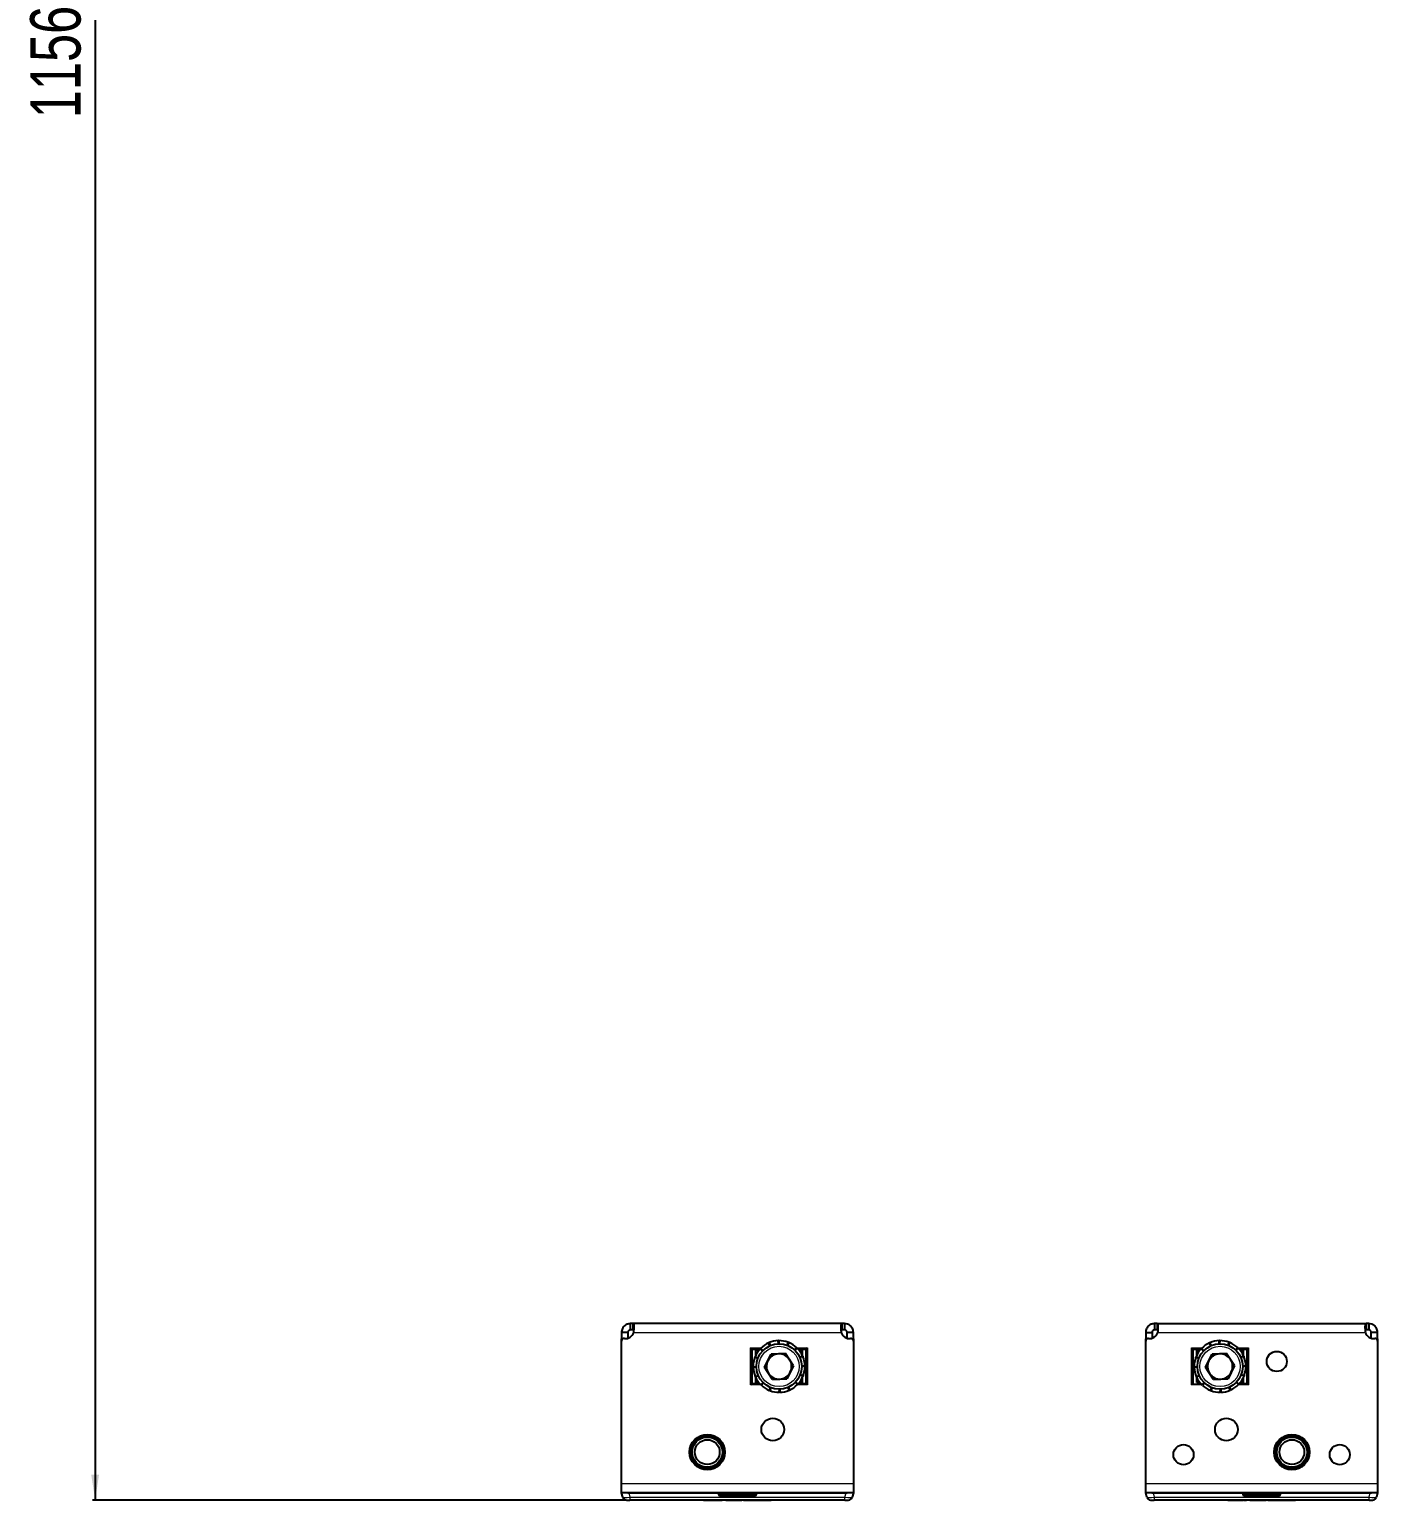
# Model space of a CAD drawing. Header units: millimetres. Extents: x 535 to 3880, y -1571 to 658.
# Drawn here: x 535 to 1070, y -1571 to -987 of the extents above; entities that cross this region are included whole.
import ezdxf

# ---------------------------------------------------------------- set-up
doc = ezdxf.new("R2010")
doc.units = ezdxf.units.MM
doc.layers.add('FORMAT', color=7, linetype='Continuous')
doc.styles.add('SLDTEXTSTYLE0', font='TXT', dxfattribs={"width": 0.75})
doc.dimstyles.new('SLDDIMSTYLE0', dxfattribs={"dimtxt": 20, "dimasz": 10, "dimexe": 0, "dimexo": 0.0625, "dimgap": 5, "dimtad": 2, "dimdec": 1, "dimrnd": 1e-09, "dimzin": 12, "dimdsep": 46, "dimtxsty": 'SLDTEXTSTYLE0', "dimsah": 1, "dimcen": 0.09, "dimadec": 0, "dimazin": 3, "dimtfac": 1, "dimtofl": 0, "dimtmove": 0, "dimatfit": 3, "dimfxl": 0, "dimfrac": 2, "dimtolj": 1, "dimtzin": 12, "dimarcsym": 0})

# ---------------------------------------------------------------- blocks, each defined once
blk = doc.blocks.new('_D_7')
at = {"layer": 'FORMAT'}
for p, q in [((772.3, -414.72), (560.52, -414.72)), ((561.52, -414.72), (561.52, -1570.72)), ((772.3, -1570.72), (560.52, -1570.72))]:
    blk.add_line(p, q, dxfattribs=at)
for points in [[(561.52, -414.72), (559.98, -424.72), (563.06, -424.72)], [(561.52, -1570.72), (563.06, -1560.72), (559.98, -1560.72)]]:
    blk.add_solid(points, dxfattribs=at)
at = {"layer": 'FORMAT', "insert": (535.74, -1022.28), "char_height": 20, "attachment_point": 1, "rotation": 90, "style": 'SLDTEXTSTYLE0'}
blk.add_mtext('1156', dxfattribs=at)

msp = doc.modelspace()

# ---------------------------------------------------------------- linework, layer by layer
at = {"color": 7, "linetype": 'Continuous', "lineweight": 25}
for p, q in [((772.91, -1504.22), (770.41, -1504.22)), ((770.41, -1504.22), (770.41, -1506.72)), ((772.91, -1504.22), (772.91, -1506.5)), ((773.91, -1503.22), (773.91, -1500.72)), ((775, -1500.72), (773.91, -1500.72)), ((775, -1503.22), (773.91, -1503.22)), ((775, -1503.22), (775, -1500.72)), ((857.83, -1500.72), (775, -1500.72)), ((857.83, -1500.72), (857.83, -1503.22)), ((858.91, -1500.72), (857.83, -1500.72)), ((858.91, -1503.22), (857.83, -1503.22)), ((858.91, -1500.72), (858.91, -1503.22)), ((862.41, -1504.22), (859.91, -1504.22)), ((859.91, -1506.5), (859.91, -1504.22)), ((862.41, -1506.72), (862.41, -1504.22)), ((978.41, -1504.22), (980.91, -1504.22)), ((978.41, -1504.22), (978.41, -1506.72)), ((980.91, -1504.22), (980.91, -1506.5)), ((981.91, -1500.72), (981.91, -1503.22)), ((983, -1500.72), (981.91, -1500.72)), ((983, -1503.22), (981.91, -1503.22)), ((983, -1500.72), (983, -1503.22)), ((983, -1500.72), (1065.83, -1500.72)), ((1065.83, -1500.72), (1065.83, -1503.22)), ((1066.91, -1500.72), (1065.83, -1500.72)), ((1066.91, -1503.22), (1065.83, -1503.22)), ((1066.91, -1500.72), (1066.91, -1503.22)), ((1070.41, -1504.22), (1067.91, -1504.22)), ((1067.91, -1506.5), (1067.91, -1504.22)), ((1070.41, -1506.72), (1070.41, -1504.22)), ((770.41, -1507.62), (770.41, -1506.72)), ((770.41, -1564.22), (770.41, -1507.62)), ((821.91, -1510.72), (821.56, -1510.37)), ((825.43, -1510.72), (821.91, -1510.72)), ((821.91, -1510.72), (821.91, -1524.72)), ((822.26, -1511.07), (821.91, -1510.72)), ((823.66, -1513.31), (823.66, -1511.42)), ((824.83, -1511.42), (823.66, -1511.42)), ((826.36, -1511.55), (825.45, -1510.69)), ((825.56, -1510.72), (825.49, -1510.72)), ((825.63, -1510.51), (826.45, -1511.46)), ((825.91, -1510.97), (825.91, -1511.12)), ((826.5, -1511.41), (825.91, -1511.08)), ((826.49, -1511.42), (826.23, -1511.42)), ((829.23, -1509.51), (828.71, -1508.37)), ((828.94, -1508.27), (829.34, -1509.46)), ((832.65, -1508.73), (832.61, -1507.48)), ((832.86, -1507.47), (832.77, -1508.72)), ((836.11, -1509.31), (836.55, -1508.14)), ((836.79, -1508.23), (836.23, -1509.35)), ((839.09, -1511.17), (839.94, -1510.26)), ((840.12, -1510.44), (839.18, -1511.26)), ((840.4, -1510.72), (843.91, -1510.72)), ((842.16, -1511.42), (841, -1511.42)), ((842.16, -1513.31), (842.16, -1511.42)), ((843.91, -1510.72), (843.56, -1511.07)), ((844.26, -1510.37), (843.91, -1510.72)), ((843.91, -1510.72), (843.91, -1524.72)), ((862.41, -1506.72), (862.41, -1507.62)), ((862.41, -1507.62), (862.41, -1564.22)), ((978.41, -1507.62), (978.41, -1506.72)), ((978.41, -1564.22), (978.41, -1507.62)), ((996.56, -1510.37), (996.91, -1510.72)), ((996.91, -1510.72), (1000.43, -1510.72)), ((996.91, -1524.72), (996.91, -1510.72)), ((996.91, -1510.72), (997.26, -1511.07)), ((998.66, -1513.31), (998.66, -1511.42)), ((999.83, -1511.42), (998.66, -1511.42)), ((1001.34, -1511.58), (1000.42, -1510.72)), ((1000.59, -1510.54), (1001.42, -1511.49)), ((1000.91, -1510.97), (1000.91, -1511.18)), ((1001.49, -1511.42), (1001.17, -1511.42)), ((1004.19, -1509.53), (1003.67, -1508.39)), ((1003.9, -1508.29), (1004.3, -1509.48)), ((1007.61, -1508.73), (1007.56, -1507.48)), ((1007.81, -1507.47), (1007.73, -1508.72)), ((1011.07, -1509.29), (1011.51, -1508.12)), ((1011.74, -1508.21), (1011.19, -1509.34)), ((1014.06, -1511.14), (1014.91, -1510.23)), ((1015.09, -1510.4), (1014.15, -1511.23)), ((1018.91, -1510.72), (1015.4, -1510.72)), ((1017.16, -1511.42), (1016, -1511.42)), ((1017.16, -1513.31), (1017.16, -1511.42)), ((1018.56, -1511.07), (1018.91, -1510.72)), ((1018.91, -1510.72), (1019.26, -1510.37)), ((1018.91, -1524.72), (1018.91, -1510.72)), ((1070.41, -1506.72), (1070.41, -1507.62)), ((1070.41, -1507.62), (1070.41, -1564.22)), ((822.66, -1517.77), (823.91, -1517.86)), ((823.92, -1517.99), (822.67, -1518.02)), ((824.5, -1514.52), (823.33, -1514.08)), ((823.42, -1513.85), (824.55, -1514.41)), ((827.15, -1518.03), (829.77, -1512.88)), ((830.29, -1522.87), (827.15, -1518.03)), ((835.53, -1512.58), (829.77, -1512.88)), ((838.68, -1517.42), (835.53, -1512.58)), ((838.68, -1517.42), (836.06, -1522.56)), ((841.12, -1514.03), (842.26, -1513.52)), ((842.36, -1513.75), (841.17, -1514.15)), ((841.91, -1517.46), (843.16, -1517.42)), ((843.16, -1517.67), (841.91, -1517.58)), ((997.66, -1517.82), (998.91, -1517.9)), ((998.92, -1518.03), (997.67, -1518.07)), ((999.49, -1514.56), (998.31, -1514.12)), ((998.41, -1513.89), (999.53, -1514.45)), ((1002.15, -1518.04), (1004.76, -1512.89)), ((1005.3, -1522.87), (1002.15, -1518.04)), ((1010.52, -1512.57), (1004.76, -1512.89)), ((1013.68, -1517.4), (1010.52, -1512.57)), ((1013.68, -1517.4), (1011.07, -1522.56)), ((1016.11, -1514), (1017.24, -1513.48)), ((1017.34, -1513.71), (1016.16, -1514.11)), ((1016.91, -1517.42), (1018.16, -1517.37)), ((1018.16, -1517.62), (1016.91, -1517.54)), ((823.46, -1521.69), (824.65, -1521.29)), ((824.7, -1521.41), (823.56, -1521.92)), ((823.66, -1524.02), (823.66, -1522.14)), ((830.29, -1522.87), (836.06, -1522.56)), ((840.2, -1524.93), (839.37, -1523.99)), ((839.46, -1523.9), (840.37, -1524.75)), ((842.4, -1521.6), (841.28, -1521.04)), ((841.33, -1520.92), (842.49, -1521.36)), ((842.16, -1524.02), (842.16, -1522.14)), ((998.48, -1521.74), (999.67, -1521.33)), ((999.72, -1521.45), (998.58, -1521.96)), ((998.66, -1524.02), (998.66, -1522.14)), ((1005.3, -1522.87), (1011.07, -1522.56)), ((1015.23, -1524.9), (1014.4, -1523.96)), ((1014.49, -1523.87), (1015.4, -1524.72)), ((1017.42, -1521.55), (1016.3, -1521)), ((1016.34, -1520.88), (1017.51, -1521.32)), ((1017.16, -1524.02), (1017.16, -1522.14)), ((821.91, -1524.72), (821.56, -1525.07)), ((822.26, -1524.37), (821.91, -1524.72)), ((821.91, -1524.72), (825.43, -1524.72)), ((823.66, -1524.02), (824.83, -1524.02)), ((825.7, -1525.01), (826.65, -1524.18)), ((826.74, -1524.27), (825.88, -1525.18)), ((829.04, -1527.21), (829.6, -1526.09)), ((829.71, -1526.13), (829.27, -1527.3)), ((832.96, -1527.97), (833.05, -1526.72)), ((833.18, -1526.72), (833.21, -1527.97)), ((836.88, -1527.17), (836.49, -1525.98)), ((836.6, -1525.93), (837.11, -1527.07)), ((839.33, -1524.03), (839.91, -1524.37)), ((839.34, -1524.02), (839.59, -1524.02)), ((839.91, -1524.47), (839.91, -1524.32)), ((840.34, -1524.72), (840.26, -1524.72)), ((843.91, -1524.72), (840.4, -1524.72)), ((841, -1524.02), (842.16, -1524.02)), ((843.91, -1524.72), (843.56, -1524.37)), ((844.26, -1525.07), (843.91, -1524.72)), ((996.56, -1525.07), (996.91, -1524.72)), ((996.91, -1524.72), (1000.43, -1524.72)), ((998.66, -1524.02), (999.83, -1524.02)), ((1000.74, -1525.04), (1001.68, -1524.21)), ((1001.77, -1524.3), (1000.92, -1525.21)), ((1004.08, -1527.23), (1004.64, -1526.1)), ((1004.75, -1526.15), (1004.31, -1527.32)), ((1008.01, -1527.97), (1008.09, -1526.72)), ((1008.22, -1526.72), (1008.26, -1527.97)), ((1011.93, -1527.15), (1011.52, -1525.97)), ((1011.64, -1525.91), (1012.16, -1527.05)), ((1014.34, -1524.02), (1014.66, -1524.02)), ((1014.91, -1524.47), (1014.91, -1524.26)), ((1015.4, -1524.72), (1018.91, -1524.72)), ((1016, -1524.02), (1017.16, -1524.02)), ((1018.56, -1524.37), (1018.91, -1524.72)), ((1018.91, -1524.72), (1019.26, -1525.07)), ((770.41, -1567.72), (770.41, -1564.22)), ((862.41, -1564.22), (862.41, -1567.72)), ((978.41, -1567.72), (978.41, -1564.22)), ((1070.41, -1564.22), (1070.41, -1567.72)), ((770.41, -1567.92), (770.41, -1567.72)), ((770.41, -1567.72), (862.41, -1567.72)), ((770.86, -1569.61), (770.41, -1567.92)), ((773.31, -1567.92), (808.91, -1567.92)), ((808.91, -1567.72), (808.91, -1567.92)), ((808.91, -1567.92), (808.91, -1568.42)), ((809.41, -1568.92), (823.41, -1568.92)), ((823.91, -1567.72), (823.91, -1567.92)), ((823.91, -1568.42), (823.91, -1567.92)), ((823.91, -1567.92), (859.51, -1567.92)), ((862.41, -1567.92), (861.96, -1569.61)), ((862.41, -1567.72), (862.41, -1567.92)), ((978.41, -1567.92), (978.41, -1567.72)), ((978.41, -1567.72), (1070.41, -1567.72)), ((978.86, -1569.61), (978.41, -1567.92)), ((981.31, -1567.92), (1016.91, -1567.92)), ((1016.91, -1567.72), (1016.91, -1567.92)), ((1016.91, -1567.92), (1016.91, -1568.42)), ((1017.41, -1568.92), (1031.41, -1568.92)), ((1031.91, -1567.72), (1031.91, -1567.92)), ((1031.91, -1567.92), (1067.51, -1567.92)), ((1031.91, -1568.42), (1031.91, -1567.92)), ((1070.41, -1567.92), (1069.96, -1569.61)), ((1070.41, -1567.72), (1070.41, -1567.92)), ((772.31, -1570.72), (773.76, -1570.72)), ((859.06, -1570.72), (773.76, -1570.72)), ((802.98, -1570.92), (802.98, -1570.72)), ((808.66, -1570.92), (803.42, -1570.92)), ((809.1, -1570.92), (809.1, -1570.72)), ((810.34, -1570.92), (810.34, -1570.72)), ((810.59, -1570.92), (810.59, -1570.72)), ((811.73, -1570.92), (811.73, -1570.72)), ((814.56, -1570.92), (811.73, -1570.92)), ((818.03, -1570.95), (818.03, -1570.72)), ((818.84, -1570.92), (818.84, -1570.72)), ((820.33, -1570.92), (818.84, -1570.92)), ((820.33, -1570.92), (820.33, -1570.72)), ((822.99, -1570.92), (820.33, -1570.92)), ((822.99, -1570.92), (822.99, -1570.72)), ((824.13, -1570.92), (822.99, -1570.92)), ((824.13, -1570.92), (824.13, -1570.72)), ((824.18, -1570.92), (824.13, -1570.92)), ((829.84, -1570.92), (829.84, -1570.72)), ((859.06, -1570.72), (860.51, -1570.72)), ((980.31, -1570.72), (981.76, -1570.72)), ((1067.06, -1570.72), (981.76, -1570.72)), ((1010.98, -1570.92), (1010.98, -1570.72)), ((1016.66, -1570.92), (1011.42, -1570.92)), ((1017.1, -1570.92), (1017.1, -1570.72)), ((1018.34, -1570.92), (1018.34, -1570.72)), ((1018.59, -1570.92), (1018.59, -1570.72)), ((1019.73, -1570.92), (1019.73, -1570.72)), ((1022.56, -1570.92), (1019.73, -1570.92)), ((1026.03, -1570.95), (1026.03, -1570.72)), ((1026.84, -1570.92), (1026.84, -1570.72)), ((1028.33, -1570.92), (1026.84, -1570.92)), ((1028.33, -1570.92), (1028.33, -1570.72)), ((1030.99, -1570.92), (1028.33, -1570.92)), ((1030.99, -1570.92), (1030.99, -1570.72)), ((1032.13, -1570.92), (1030.99, -1570.92)), ((1032.13, -1570.92), (1032.13, -1570.72)), ((1032.18, -1570.92), (1032.13, -1570.92)), ((1037.84, -1570.92), (1037.84, -1570.72)), ((1067.06, -1570.72), (1068.51, -1570.72))]:
    msp.add_line(p, q, dxfattribs=at)
at = {"color": 8, "linetype": 'Continuous', "lineweight": 18}
for p, q in [((775.24, -1504.22), (857.58, -1504.22)), ((983.24, -1504.22), (1065.58, -1504.22)), ((770.41, -1506.72), (770.97, -1506.72)), ((821.56, -1510.37), (825.77, -1510.37)), ((821.56, -1525.07), (821.56, -1510.37)), ((825.11, -1511.07), (822.26, -1511.07)), ((822.26, -1511.07), (822.26, -1524.37)), ((839.84, -1510.37), (844.26, -1510.37)), ((843.56, -1511.07), (840.71, -1511.07)), ((843.56, -1524.37), (843.56, -1511.07)), ((844.26, -1510.37), (844.26, -1525.07)), ((861.85, -1506.72), (862.41, -1506.72)), ((978.41, -1506.72), (978.97, -1506.72)), ((996.56, -1510.37), (1000.77, -1510.37)), ((996.56, -1525.07), (996.56, -1510.37)), ((1000.11, -1511.07), (997.26, -1511.07)), ((997.26, -1511.07), (997.26, -1524.72)), ((1014.78, -1510.37), (1019.26, -1510.37)), ((1018.56, -1511.07), (1015.71, -1511.07)), ((1018.56, -1524.37), (1018.56, -1511.07)), ((1019.26, -1510.37), (1019.26, -1525.07)), ((1069.85, -1506.72), (1070.41, -1506.72)), ((825.98, -1525.07), (821.56, -1525.07)), ((822.26, -1524.37), (825.11, -1524.37)), ((844.26, -1525.07), (840.06, -1525.07)), ((840.71, -1524.37), (843.56, -1524.37)), ((1001.05, -1525.07), (996.56, -1525.07)), ((1019.26, -1525.07), (1015.06, -1525.07)), ((1015.71, -1524.37), (1018.56, -1524.37)), ((770.41, -1564.22), (862.41, -1564.22)), ((978.41, -1564.22), (1070.41, -1564.22)), ((773.31, -1567.92), (773.76, -1569.61)), ((773.76, -1569.61), (859.06, -1569.61)), ((773.76, -1569.61), (773.76, -1570.72)), ((809.41, -1568.42), (808.91, -1568.42)), ((809.41, -1567.72), (809.41, -1568.42)), ((809.41, -1568.42), (809.41, -1568.92)), ((809.41, -1568.42), (823.41, -1568.42)), ((823.41, -1568.42), (823.41, -1567.72)), ((823.41, -1568.42), (823.91, -1568.42)), ((823.41, -1568.42), (823.41, -1568.92)), ((859.06, -1569.61), (859.51, -1567.92)), ((859.06, -1570.72), (859.06, -1569.61)), ((981.31, -1567.92), (981.76, -1569.61)), ((981.76, -1569.61), (1067.06, -1569.61)), ((981.76, -1569.61), (981.76, -1570.72)), ((1017.41, -1568.42), (1016.91, -1568.42)), ((1017.41, -1567.72), (1017.41, -1568.42)), ((1017.41, -1568.42), (1017.41, -1568.92)), ((1017.41, -1568.42), (1031.41, -1568.42)), ((1031.41, -1568.42), (1031.41, -1567.72)), ((1031.41, -1568.42), (1031.91, -1568.42)), ((1031.41, -1568.42), (1031.41, -1568.92)), ((1067.06, -1569.61), (1067.51, -1567.92)), ((1067.06, -1570.72), (1067.06, -1569.61)), ((803.42, -1570.92), (803.42, -1570.72)), ((808.66, -1570.92), (808.66, -1570.72)), ((814.56, -1570.92), (814.56, -1570.72)), ((816.92, -1570.92), (816.92, -1570.72)), ((827.73, -1570.92), (827.73, -1570.72)), ((1011.42, -1570.92), (1011.42, -1570.72)), ((1016.66, -1570.92), (1016.66, -1570.72)), ((1022.56, -1570.92), (1022.56, -1570.72)), ((1024.92, -1570.92), (1024.92, -1570.72)), ((1035.73, -1570.92), (1035.73, -1570.72))]:
    msp.add_line(p, q, dxfattribs=at)
at = {"color": 7, "linetype": 'Continuous', "lineweight": 25}
for centre, radius in [((832.91, -1517.72), 9), ((1007.91, -1517.72), 9), ((1030.41, -1515.72), 4), ((830.41, -1542.72), 4.5), ((1010.41, -1542.72), 4.5), ((804.41, -1551.72), 7), ((804.41, -1551.72), 6.5), ((804.41, -1551.72), 6), ((804.41, -1551.72), 4.93), ((1036.41, -1551.72), 7), ((1036.41, -1551.72), 6.5), ((1036.41, -1551.72), 6), ((1036.41, -1551.72), 4.93), ((993.41, -1552.72), 4), ((1055.41, -1552.72), 4)]:
    msp.add_circle(centre, radius, dxfattribs=at)
at = {"color": 8, "linetype": 'Continuous', "lineweight": 18}
for centre, radius in [((832.91, -1517.72), 8), ((1007.91, -1517.72), 8), ((804.41, -1551.72), 6.25), ((1036.41, -1551.72), 6.25)]:
    msp.add_circle(centre, radius, dxfattribs=at)
at = {"color": 7, "linetype": 'Continuous', "lineweight": 25}
for centre, radius, start, end in [((771.91, -1503.15), 3.5, 263.62063, 342.17471), ((860.91, -1503.15), 3.5, 197.82529, 276.37937), ((979.91, -1503.15), 3.5, 263.62063, 342.17471), ((1068.91, -1503.15), 3.5, 197.82529, 276.37937), ((771.41, -1507.62), 1, 83.62063, 180), ((832.91, -1517.72), 10.25, 136.68676, 157.79086), ((832.91, -1517.72), 10.25, 114.18676, 135.29086), ((832.91, -1517.72), 10.25, 91.68676, 112.79086), ((832.91, -1517.72), 10.25, 69.18676, 90.29086), ((832.91, -1517.72), 10.25, 46.68676, 67.79086), ((832.91, -1517.72), 10.25, 24.18676, 45.29086), ((861.41, -1507.62), 1, 0, 96.37937), ((979.41, -1507.62), 1, 83.62063, 180), ((1007.91, -1517.72), 10.25, 136.95052, 158.05461), ((1007.91, -1517.72), 10.25, 114.45052, 135.55461), ((1007.91, -1517.72), 10.25, 91.95052, 113.05461), ((1007.91, -1517.72), 10.25, 69.45052, 90.55461), ((1007.91, -1517.72), 10.25, 46.95052, 68.05461), ((1007.91, -1517.72), 10.25, 24.45052, 45.55461), ((1069.41, -1507.62), 1, 360, 96.37937), ((832.91, -1517.72), 10.25, 159.18676, 180.29086), ((832.91, -1517.72), 10.25, 181.68676, 202.79086), ((832.91, -1517.72), 5, 153.0175, 213.0175), ((832.91, -1517.72), 5, 93.0175, 153.0175), ((832.91, -1517.72), 5, 33.0175, 93.0175), ((832.91, -1517.72), 5, 333.0175, 33.0175), ((832.91, -1517.72), 10.25, 1.68676, 22.79086), ((832.91, -1517.72), 10.25, 339.18676, 0.29086), ((1007.91, -1517.72), 10.25, 159.45052, 180.55461), ((1007.91, -1517.72), 10.25, 181.95052, 203.05461), ((1007.91, -1517.72), 5, 153.14553, 213.14553), ((1007.91, -1517.72), 5, 93.14553, 153.14553), ((1007.91, -1517.72), 5, 33.14553, 93.14553), ((1007.91, -1517.72), 5, 333.14553, 33.14553), ((1007.91, -1517.72), 10.25, 1.95052, 23.05461), ((1007.91, -1517.72), 10.25, 339.45052, 0.55461), ((832.91, -1517.72), 10.25, 204.18676, 225.29086), ((832.91, -1517.72), 5, 213.0175, 273.0175), ((832.91, -1517.72), 5, 273.0175, 333.0175), ((832.91, -1517.72), 10.25, 316.68676, 337.79086), ((1007.91, -1517.72), 10.25, 204.45052, 225.55461), ((1007.91, -1517.72), 5, 213.14553, 273.14553), ((1007.91, -1517.72), 5, 273.14553, 333.14553), ((1007.91, -1517.72), 10.25, 316.95052, 338.05461), ((832.91, -1517.72), 10.25, 226.68676, 247.79086), ((832.91, -1517.72), 10.25, 249.18676, 270.29086), ((832.91, -1517.72), 10.25, 271.68676, 292.79086), ((832.91, -1517.72), 10.25, 294.18676, 315.29086), ((1007.91, -1517.72), 10.25, 226.95052, 248.05461), ((1007.91, -1517.72), 10.25, 249.45052, 270.55461), ((1007.91, -1517.72), 10.25, 271.95052, 293.05461), ((1007.91, -1517.72), 10.25, 294.45052, 315.55461), ((772.31, -1569.22), 1.5, 195, 270), ((809.41, -1568.42), 0.5, 180, 270), ((823.41, -1568.42), 0.5, 270, 0), ((860.51, -1569.22), 1.5, 270, 345), ((980.31, -1569.22), 1.5, 195, 270), ((1017.41, -1568.42), 0.5, 180, 270), ((1031.41, -1568.42), 0.5, 270, 0), ((1068.51, -1569.22), 1.5, 270, 345)]:
    msp.add_arc(centre, radius, start, end, dxfattribs=at)
at = {"color": 8, "linetype": 'Continuous', "lineweight": 18}
for centre, major_axis, start_param, end_param in [((773.87, -1569.22), (3, 0.38), 3.158333, 4.662092), ((858.96, -1569.22), (3, -0.38), 4.762686, 6.266445), ((981.87, -1569.22), (3, 0.38), 3.158333, 4.662092), ((1066.96, -1569.22), (3, -0.38), 4.762686, 6.266445)]:
    msp.add_ellipse(centre, major_axis=major_axis, ratio=0.123038, start_param=start_param, end_param=end_param, dxfattribs=at)
at = {"color": 7, "linetype": 'Continuous', "lineweight": 25}
for centre, major_axis, start_param, end_param in [((770.41, -1556.33), (3.1, -11.57), 6.030113, 6.216148), ((862.41, -1556.33), (-3.1, -11.57), 0.067037, 0.253072), ((978.41, -1556.33), (3.1, -11.57), 6.030113, 6.216148), ((1070.41, -1556.33), (-3.1, -11.57), 0.067037, 0.253072)]:
    msp.add_ellipse(centre, major_axis=major_axis, ratio=0.250563, start_param=start_param, end_param=end_param, dxfattribs=at)
for points, knots in [([(773.91, -1500.72), (773.46, -1500.77), (772.65, -1500.86), (771.74, -1501.43), (771.15, -1502.03), (770.75, -1502.66), (770.47, -1503.41), (770.43, -1503.95), (770.41, -1504.22)], [0, 0, 0, 0, 0.254149, 0.448213, 0.574908, 0.708872, 0.850468, 1, 1, 1, 1]), ([(773.91, -1503.22), (773.79, -1503.23), (773.57, -1503.26), (773.3, -1503.41), (773.13, -1503.59), (773.01, -1503.78), (772.93, -1503.99), (772.92, -1504.14), (772.91, -1504.22)], [0, 0, 0, 0, 0.296302, 0.497469, 0.6154973, 0.73607, 0.8631142, 1, 1, 1, 1]), ([(775.24, -1504.22), (775.27, -1503.93), (775.33, -1503.37), (775.4, -1502.47), (775.42, -1501.59), (775.29, -1500.87), (775.1, -1500.77), (775, -1500.72)], [0, 0, 0, 0, 0.16069, 0.301312, 0.521951, 0.753573, 1, 1, 1, 1]), ([(857.83, -1500.72), (857.77, -1500.74), (857.67, -1500.77), (857.53, -1501.05), (857.42, -1501.52), (857.41, -1502.14), (857.43, -1502.76), (857.48, -1503.46), (857.55, -1503.97), (857.58, -1504.22)], [0, 0, 0, 0, 0.144067, 0.271276, 0.474907, 0.597997, 0.726338, 0.860245, 1, 1, 1, 1]), ([(862.41, -1504.22), (862.39, -1503.91), (862.34, -1503.32), (861.94, -1502.37), (861.23, -1501.5), (860.13, -1500.85), (859.33, -1500.76), (858.91, -1500.72)], [0, 0, 0, 0, 0.1708405, 0.3192172, 0.5481031, 0.7678223, 1, 1, 1, 1]), ([(859.91, -1504.22), (859.91, -1504.13), (859.89, -1503.96), (859.8, -1503.74), (859.68, -1503.58), (859.55, -1503.45), (859.41, -1503.35), (859.19, -1503.24), (859.03, -1503.23), (858.91, -1503.22)], [0, 0, 0, 0, 0.154359, 0.287283, 0.400435, 0.496544, 0.604314, 0.723151, 1, 1, 1, 1]), ([(981.91, -1500.72), (981.46, -1500.77), (980.65, -1500.86), (979.74, -1501.43), (979.15, -1502.03), (978.75, -1502.66), (978.47, -1503.41), (978.43, -1503.95), (978.41, -1504.22)], [0, 0, 0, 0, 0.2541487, 0.4482127, 0.5749082, 0.7088724, 0.8504677, 1, 1, 1, 1]), ([(981.91, -1503.22), (981.79, -1503.23), (981.57, -1503.26), (981.3, -1503.41), (981.13, -1503.59), (981.01, -1503.78), (980.93, -1503.99), (980.92, -1504.14), (980.91, -1504.22)], [0, 0, 0, 0, 0.296302, 0.497469, 0.6154973, 0.73607, 0.8631142, 1, 1, 1, 1]), ([(983.24, -1504.22), (983.27, -1503.93), (983.33, -1503.37), (983.4, -1502.47), (983.42, -1501.59), (983.29, -1500.87), (983.1, -1500.77), (983, -1500.72)], [0, 0, 0, 0, 0.16069, 0.301312, 0.521951, 0.753573, 1, 1, 1, 1]), ([(1065.83, -1500.72), (1065.77, -1500.74), (1065.67, -1500.77), (1065.53, -1501.05), (1065.42, -1501.52), (1065.41, -1502.14), (1065.43, -1502.76), (1065.48, -1503.46), (1065.55, -1503.97), (1065.58, -1504.22)], [0, 0, 0, 0, 0.144067, 0.271276, 0.474907, 0.597997, 0.726338, 0.860245, 1, 1, 1, 1]), ([(1070.41, -1504.22), (1070.39, -1503.91), (1070.34, -1503.32), (1069.94, -1502.37), (1069.23, -1501.5), (1068.13, -1500.85), (1067.33, -1500.76), (1066.91, -1500.72)], [0, 0, 0, 0, 0.17084, 0.319217, 0.548103, 0.767822, 1, 1, 1, 1]), ([(1067.91, -1504.22), (1067.91, -1504.13), (1067.89, -1503.96), (1067.8, -1503.74), (1067.68, -1503.58), (1067.55, -1503.45), (1067.41, -1503.35), (1067.19, -1503.24), (1067.03, -1503.23), (1066.91, -1503.22)], [0, 0, 0, 0, 0.154359, 0.287283, 0.400435, 0.496544, 0.604314, 0.723151, 1, 1, 1, 1]), ([(825.45, -1510.69), (825.48, -1510.66), (825.53, -1510.61), (825.58, -1510.56), (825.61, -1510.53), (825.63, -1510.51)], [0, 0, 0, 0, 0.4999808, 0.7499881, 1, 1, 1, 1]), ([(828.71, -1508.37), (828.75, -1508.35), (828.81, -1508.33), (828.88, -1508.3), (828.92, -1508.28), (828.94, -1508.27)], [0, 0, 0, 0, 0.499981, 0.749988, 1, 1, 1, 1]), ([(832.61, -1507.48), (832.65, -1507.47), (832.71, -1507.47), (832.8, -1507.47), (832.84, -1507.47), (832.86, -1507.47)], [0, 0, 0, 0, 0.499981, 0.749988, 1, 1, 1, 1]), ([(836.55, -1508.14), (836.59, -1508.16), (836.65, -1508.18), (836.73, -1508.21), (836.77, -1508.22), (836.79, -1508.23)], [0, 0, 0, 0, 0.499981, 0.749988, 1, 1, 1, 1]), ([(839.94, -1510.26), (839.97, -1510.29), (840.02, -1510.34), (840.08, -1510.39), (840.11, -1510.42), (840.12, -1510.44)], [0, 0, 0, 0, 0.499981, 0.749988, 1, 1, 1, 1]), ([(1000.42, -1510.72), (1000.45, -1510.69), (1000.49, -1510.65), (1000.55, -1510.59), (1000.58, -1510.56), (1000.59, -1510.54)], [0, 0, 0, 0, 0.499981, 0.749988, 1, 1, 1, 1]), ([(1003.67, -1508.39), (1003.71, -1508.37), (1003.76, -1508.35), (1003.84, -1508.31), (1003.88, -1508.3), (1003.9, -1508.29)], [0, 0, 0, 0, 0.4999808, 0.7499881, 1, 1, 1, 1]), ([(1007.56, -1507.48), (1007.61, -1507.48), (1007.67, -1507.47), (1007.75, -1507.47), (1007.79, -1507.47), (1007.81, -1507.47)], [0, 0, 0, 0, 0.499981, 0.749988, 1, 1, 1, 1]), ([(1011.51, -1508.12), (1011.55, -1508.14), (1011.61, -1508.16), (1011.69, -1508.19), (1011.72, -1508.21), (1011.74, -1508.21)], [0, 0, 0, 0, 0.499981, 0.749988, 1, 1, 1, 1]), ([(1014.91, -1510.23), (1014.94, -1510.26), (1014.99, -1510.3), (1015.05, -1510.36), (1015.08, -1510.39), (1015.09, -1510.4)], [0, 0, 0, 0, 0.499981, 0.749988, 1, 1, 1, 1]), ([(822.67, -1518.02), (822.67, -1517.98), (822.66, -1517.92), (822.66, -1517.84), (822.66, -1517.79), (822.66, -1517.77)], [0, 0, 0, 0, 0.499981, 0.749988, 1, 1, 1, 1]), ([(823.33, -1514.08), (823.35, -1514.04), (823.37, -1513.98), (823.4, -1513.91), (823.42, -1513.87), (823.42, -1513.85)], [0, 0, 0, 0, 0.499981, 0.749988, 1, 1, 1, 1]), ([(842.26, -1513.52), (842.28, -1513.56), (842.31, -1513.62), (842.34, -1513.69), (842.35, -1513.73), (842.36, -1513.75)], [0, 0, 0, 0, 0.499981, 0.749988, 1, 1, 1, 1]), ([(843.16, -1517.42), (843.16, -1517.46), (843.16, -1517.52), (843.16, -1517.61), (843.16, -1517.65), (843.16, -1517.67)], [0, 0, 0, 0, 0.499981, 0.749988, 1, 1, 1, 1]), ([(997.67, -1518.07), (997.67, -1518.03), (997.67, -1517.97), (997.66, -1517.88), (997.66, -1517.84), (997.66, -1517.82)], [0, 0, 0, 0, 0.499981, 0.749988, 1, 1, 1, 1]), ([(998.31, -1514.12), (998.33, -1514.08), (998.35, -1514.03), (998.38, -1513.95), (998.4, -1513.91), (998.41, -1513.89)], [0, 0, 0, 0, 0.499981, 0.749988, 1, 1, 1, 1]), ([(1017.24, -1513.48), (1017.26, -1513.52), (1017.29, -1513.57), (1017.32, -1513.65), (1017.34, -1513.69), (1017.34, -1513.71)], [0, 0, 0, 0, 0.499981, 0.749988, 1, 1, 1, 1]), ([(1018.16, -1517.37), (1018.16, -1517.41), (1018.16, -1517.48), (1018.16, -1517.56), (1018.16, -1517.6), (1018.16, -1517.62)], [0, 0, 0, 0, 0.499981, 0.749988, 1, 1, 1, 1]), ([(823.56, -1521.92), (823.55, -1521.88), (823.52, -1521.83), (823.49, -1521.75), (823.47, -1521.71), (823.46, -1521.69)], [0, 0, 0, 0, 0.499981, 0.749988, 1, 1, 1, 1]), ([(842.49, -1521.36), (842.48, -1521.4), (842.46, -1521.46), (842.43, -1521.54), (842.41, -1521.58), (842.4, -1521.6)], [0, 0, 0, 0, 0.499981, 0.749988, 1, 1, 1, 1]), ([(998.58, -1521.96), (998.56, -1521.93), (998.54, -1521.87), (998.51, -1521.79), (998.49, -1521.75), (998.48, -1521.74)], [0, 0, 0, 0, 0.499981, 0.749988, 1, 1, 1, 1]), ([(1017.51, -1521.32), (1017.5, -1521.36), (1017.47, -1521.42), (1017.44, -1521.49), (1017.43, -1521.53), (1017.42, -1521.55)], [0, 0, 0, 0, 0.499981, 0.749988, 1, 1, 1, 1]), ([(825.88, -1525.18), (825.85, -1525.15), (825.81, -1525.11), (825.75, -1525.05), (825.72, -1525.02), (825.7, -1525.01)], [0, 0, 0, 0, 0.499981, 0.749988, 1, 1, 1, 1]), ([(829.27, -1527.3), (829.23, -1527.29), (829.17, -1527.27), (829.1, -1527.23), (829.06, -1527.22), (829.04, -1527.21)], [0, 0, 0, 0, 0.499981, 0.749988, 1, 1, 1, 1]), ([(833.21, -1527.97), (833.17, -1527.97), (833.11, -1527.97), (833.03, -1527.97), (832.99, -1527.97), (832.96, -1527.97)], [0, 0, 0, 0, 0.499981, 0.749988, 1, 1, 1, 1]), ([(837.11, -1527.07), (837.07, -1527.09), (837.02, -1527.11), (836.94, -1527.15), (836.9, -1527.16), (836.88, -1527.17)], [0, 0, 0, 0, 0.499981, 0.749988, 1, 1, 1, 1]), ([(840.37, -1524.75), (840.34, -1524.78), (840.3, -1524.83), (840.24, -1524.89), (840.21, -1524.92), (840.2, -1524.93)], [0, 0, 0, 0, 0.499981, 0.749988, 1, 1, 1, 1]), ([(1000.92, -1525.21), (1000.89, -1525.18), (1000.84, -1525.14), (1000.78, -1525.08), (1000.75, -1525.05), (1000.74, -1525.04)], [0, 0, 0, 0, 0.499981, 0.749988, 1, 1, 1, 1]), ([(1004.31, -1527.32), (1004.28, -1527.3), (1004.22, -1527.28), (1004.14, -1527.25), (1004.1, -1527.24), (1004.08, -1527.23)], [0, 0, 0, 0, 0.499981, 0.749988, 1, 1, 1, 1]), ([(1008.26, -1527.97), (1008.22, -1527.97), (1008.16, -1527.97), (1008.07, -1527.97), (1008.03, -1527.97), (1008.01, -1527.97)], [0, 0, 0, 0, 0.499981, 0.749988, 1, 1, 1, 1]), ([(1012.16, -1527.05), (1012.12, -1527.07), (1012.06, -1527.1), (1011.98, -1527.13), (1011.95, -1527.14), (1011.93, -1527.15)], [0, 0, 0, 0, 0.499981, 0.749988, 1, 1, 1, 1]), ([(1015.4, -1524.72), (1015.37, -1524.75), (1015.33, -1524.79), (1015.27, -1524.85), (1015.24, -1524.88), (1015.23, -1524.9)], [0, 0, 0, 0, 0.499981, 0.749988, 1, 1, 1, 1]), ([(803.42, -1570.92), (803.35, -1570.92), (803.23, -1570.92), (803.09, -1570.92), (803, -1570.92), (802.99, -1570.92), (802.98, -1570.92)], [0, 0, 0, 0, 0.281303, 0.555629, 0.773878, 1, 1, 1, 1]), ([(809.1, -1570.92), (809.09, -1570.92), (809.07, -1570.92), (808.96, -1570.92), (808.82, -1570.92), (808.72, -1570.92), (808.66, -1570.92)], [0, 0, 0, 0, 0.285248, 0.560563, 0.777151, 1, 1, 1, 1]), ([(810.34, -1570.92), (810.28, -1570.92), (810.17, -1570.92), (809.87, -1570.92), (809.59, -1570.92), (809.38, -1570.92), (809.32, -1570.92)], [0, 0, 0, 0, 0.255277, 0.538303, 0.854078, 1, 1, 1, 1]), ([(810.16, -1570.92), (810.04, -1570.92), (809.8, -1570.92), (809.5, -1570.92), (809.32, -1570.92), (809.32, -1570.92)], [0, 0, 0, 0, 0.466249, 0.997338, 1, 1, 1, 1]), ([(816.92, -1570.92), (816.76, -1570.92), (816.4, -1570.92), (815.6, -1570.92), (814.97, -1570.92), (814.56, -1570.92)], [0, 0, 0, 0, 0.216742, 0.489643, 1, 1, 1, 1]), ([(818.01, -1570.92), (818.01, -1570.92), (818.04, -1570.92), (817.89, -1570.92), (817.52, -1570.92), (817.13, -1570.92), (816.92, -1570.92)], [0, 0, 0, 0, 0.061615, 0.333035, 0.637399, 1, 1, 1, 1]), ([(827.73, -1570.92), (827.23, -1570.92), (826.29, -1570.92), (825.1, -1570.92), (824.38, -1570.92), (824.19, -1570.92), (824.18, -1570.92)], [0, 0, 0, 0, 0.381983, 0.713352, 0.984017, 1, 1, 1, 1]), ([(829.84, -1570.92), (829.47, -1570.92), (828.78, -1570.92), (828.06, -1570.92), (827.73, -1570.92)], [0, 0, 0, 0, 0.5368, 1, 1, 1, 1]), ([(1011.42, -1570.92), (1011.35, -1570.92), (1011.23, -1570.92), (1011.09, -1570.92), (1011, -1570.92), (1010.99, -1570.92), (1010.98, -1570.92)], [0, 0, 0, 0, 0.281303, 0.555629, 0.773878, 1, 1, 1, 1]), ([(1017.1, -1570.92), (1017.09, -1570.92), (1017.07, -1570.92), (1016.96, -1570.92), (1016.82, -1570.92), (1016.72, -1570.92), (1016.66, -1570.92)], [0, 0, 0, 0, 0.2852483, 0.5605631, 0.7771515, 1, 1, 1, 1]), ([(1018.34, -1570.92), (1018.28, -1570.92), (1018.17, -1570.92), (1017.87, -1570.92), (1017.59, -1570.92), (1017.38, -1570.92), (1017.32, -1570.92)], [0, 0, 0, 0, 0.255277, 0.538303, 0.854078, 1, 1, 1, 1]), ([(1018.16, -1570.92), (1018.04, -1570.92), (1017.8, -1570.92), (1017.5, -1570.92), (1017.32, -1570.92), (1017.32, -1570.92)], [0, 0, 0, 0, 0.466249, 0.997338, 1, 1, 1, 1]), ([(1024.92, -1570.92), (1024.76, -1570.92), (1024.4, -1570.92), (1023.6, -1570.92), (1022.97, -1570.92), (1022.56, -1570.92)], [0, 0, 0, 0, 0.216742, 0.489643, 1, 1, 1, 1]), ([(1026.01, -1570.92), (1026.01, -1570.92), (1026.04, -1570.92), (1025.89, -1570.92), (1025.52, -1570.92), (1025.13, -1570.92), (1024.92, -1570.92)], [0, 0, 0, 0, 0.061615, 0.333035, 0.637399, 1, 1, 1, 1]), ([(1035.73, -1570.92), (1035.23, -1570.92), (1034.29, -1570.92), (1033.1, -1570.92), (1032.38, -1570.92), (1032.19, -1570.92), (1032.18, -1570.92)], [0, 0, 0, 0, 0.3819835, 0.7133523, 0.984017, 1, 1, 1, 1]), ([(1037.84, -1570.92), (1037.47, -1570.92), (1036.78, -1570.92), (1036.06, -1570.92), (1035.73, -1570.92)], [0, 0, 0, 0, 0.5368, 1, 1, 1, 1])]:
    msp.add_open_spline(points, degree=3, knots=knots, dxfattribs=at)
at = {"color": 8, "linetype": 'Continuous', "lineweight": 18}
for points, knots in [([(825.91, -1510.97), (825.91, -1510.97), (825.91, -1510.97), (825.89, -1510.98), (825.86, -1511), (825.82, -1511.01), (825.8, -1511.02)], [0, 0, 0, 0, 0.223996, 0.466894, 0.730231, 1, 1, 1, 1]), ([(840.02, -1524.42), (840, -1524.43), (839.97, -1524.44), (839.94, -1524.46), (839.92, -1524.47), (839.91, -1524.47), (839.91, -1524.47)], [0, 0, 0, 0, 0.269769, 0.533106, 0.776004, 1, 1, 1, 1])]:
    msp.add_open_spline(points, degree=3, knots=knots, dxfattribs=at)

# ---------------------------------------------------------------- dimensions: what is measured, and where the dimension line sits
at = {"layer": 'FORMAT'}
dim = msp.add_linear_dim(base=(561.52, -1570.72), p1=(772.31, -414.72), p2=(772.31, -1570.72), angle=90, dimstyle='SLDDIMSTYLE0', dxfattribs=at)
dim.commit()
dim.dimension.update_dxf_attribs({"geometry": '_D_7', "text_midpoint": (561.52, -992.72), "dimtype": 160})

doc.saveas('drawing.dxf')
